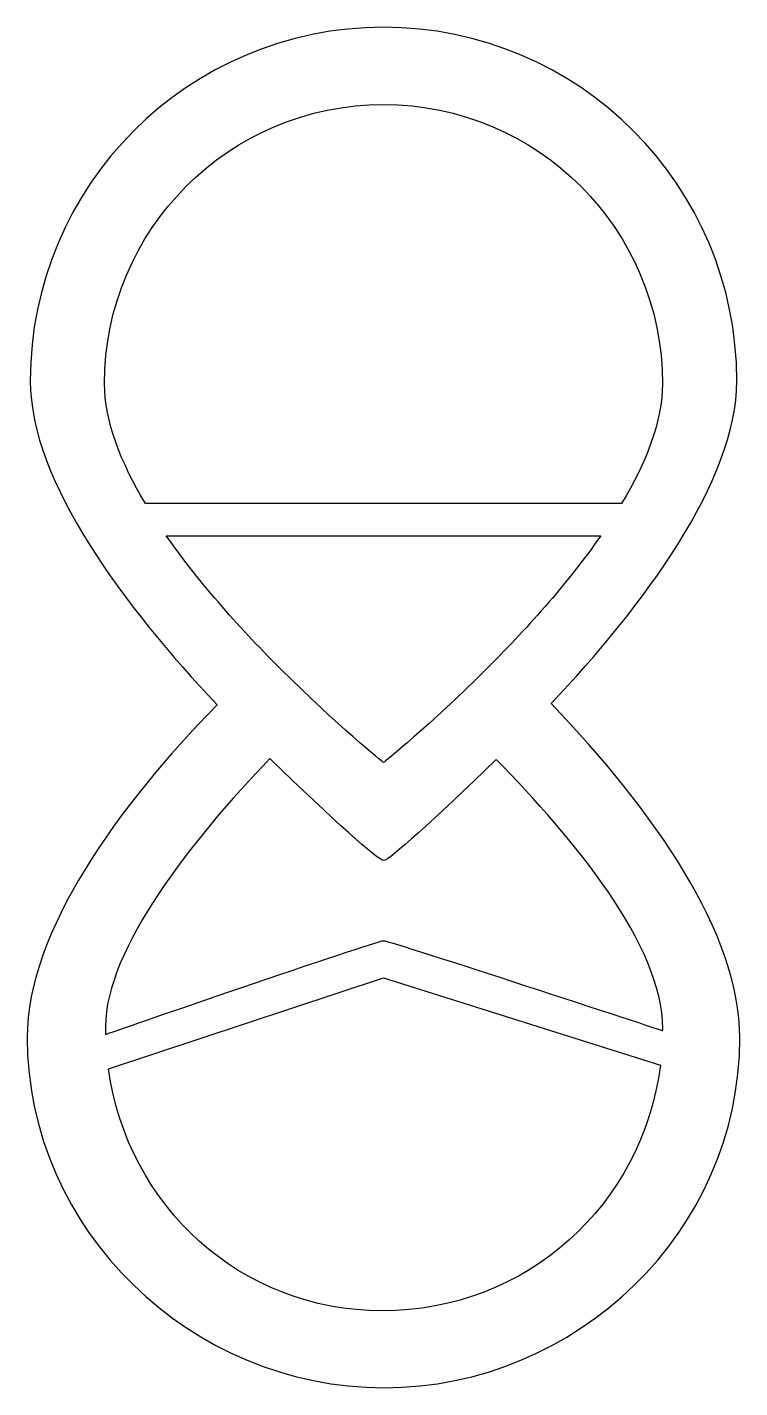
# Model space of a CAD drawing. Extents: x 5.2 to 44.4, y -80.2 to -5.4.
import ezdxf

# ---------------------------------------------------------------- set-up
doc = ezdxf.new("R2010")
doc.units = 0
doc.header["$MEASUREMENT"] = 0
doc.layers.add('LAYER_1', color=7, linetype='CONTINUOUS')

msp = doc.modelspace()

# ---------------------------------------------------------------- linework, layer by layer
at = {"layer": 'LAYER_1', "color": 250}
for points, knots in [([(24.796, -5.368), (14.048, -5.368), (5.335, -14.081), (5.335, -24.829), (5.335, -30.41), (10.583, -37.312), (15.628, -42.66), (10.177, -48.215), (5.166, -55.145), (5.166, -60.966), (5.166, -71.58), (14.211, -80.244), (24.826, -80.244)], [0, 0, 0, 0, 1, 1, 1, 2, 2, 2, 3, 3, 3, 4, 4, 4, 4]), ([(24.826, -80.244), (35.441, -80.244), (44.423, -71.615), (44.423, -61.001), (44.423, -55.183), (39.688, -48.498), (34.027, -42.594), (39.053, -37.256), (44.257, -30.387), (44.257, -24.829), (44.257, -14.081), (35.544, -5.368), (24.796, -5.368)], [0, 0, 0, 0, 1, 1, 1, 2, 2, 2, 3, 3, 3, 4, 4, 4, 4]), ([(40.165, -24.992), (40.165, -16.503), (33.284, -9.622), (24.796, -9.622), (16.308, -9.622), (9.427, -16.503), (9.427, -24.992), (9.427, -27.039), (10.322, -29.312), (11.68, -31.583), (11.68, -31.583), (37.913, -31.583), (37.913, -31.583), (39.27, -29.312), (40.165, -27.039), (40.165, -24.992)], [0, 0, 0, 0, 1, 1, 1, 2, 2, 2, 3, 3, 3, 4, 4, 4, 5, 5, 5, 5]), ([(24.796, -45.841), (24.796, -45.841), (27.375, -43.766), (30.421, -40.733), (32.548, -38.615), (34.901, -36.028), (36.763, -33.354), (36.763, -33.354), (12.829, -33.354), (12.829, -33.354), (14.691, -36.028), (17.044, -38.615), (19.172, -40.733), (22.217, -43.766), (24.796, -45.841), (24.796, -45.841)], [0, 0, 0, 0, 1, 1, 1, 2, 2, 2, 3, 3, 3, 4, 4, 4, 5, 5, 5, 5]), ([(24.794, -55.641), (24.378, -55.641), (9.486, -60.795), (9.486, -60.795), (9.483, -60.66), (9.476, -60.526), (9.476, -60.39), (9.476, -56.088), (14.304, -50.014), (18.537, -45.61), (22.005, -48.982), (24.506, -51.228), (24.796, -51.228), (25.11, -51.228), (27.561, -49.003), (31.004, -45.659), (35.25, -50.018), (40.176, -55.853), (40.176, -60.48), (40.176, -60.517), (40.173, -60.553), (40.173, -60.589), (40.173, -60.589), (25.156, -55.641), (24.794, -55.641)], [0, 0, 0, 0, 1, 1, 1, 2, 2, 2, 3, 3, 3, 4, 4, 4, 5, 5, 5, 6, 6, 6, 7, 7, 7, 8, 8, 8, 8]), ([(9.639, -62.697), (10.701, -70.228), (16.9, -76.008), (24.741, -76.008), (32.684, -76.008), (39.081, -70.154), (40.045, -62.493), (40.045, -62.493), (24.794, -57.677), (24.794, -57.677), (24.794, -57.677), (9.639, -62.697), (9.639, -62.697)], [0, 0, 0, 0, 1, 1, 1, 2, 2, 2, 3, 3, 3, 4, 4, 4, 4])]:
    msp.add_open_spline(points, degree=3, knots=knots, dxfattribs=at)

doc.saveas('drawing.dxf')
